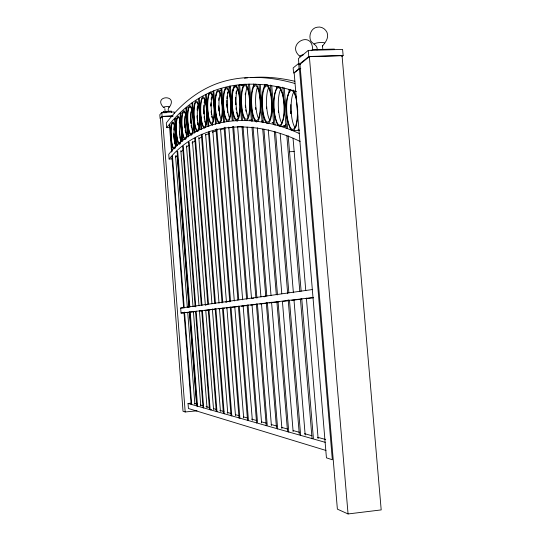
<?xml version="1.0" encoding="UTF-8"?>
<svg xmlns="http://www.w3.org/2000/svg" width="541" height="541" viewBox="0 0 541 541"><rect width="100%" height="100%" fill="white"/><g stroke="black" fill="none" stroke-linecap="round" stroke-linejoin="round"><path stroke-width="0.81" d="M317.026 49.988C318.439 44.423 310.358 43.841 310.088 38.621C309.202 33.758 311.941 27.848 317.209 27.219C321.205 26.259 325.263 28.7 326.98 32.311C329.192 37.667 325.56 42.286 322.436 46.127L322.49 45.789L322.781 49.157M165.012 110.641L164.863 108.667M312.657 49.299C311.961 29.349 285.317 44.558 299.978 56.386A5.072 1.068 -5.4 0 1 303.663 54.749M290.24 89.366C283.964 101.559 285.344 117.296 290.679 129.651L293.689 130.651L298.179 130.455L298.93 129.15M168.731 107.659L168.163 109.525L168.42 110.506M280.61 126.357C286.696 114.536 285.296 99.186 280.123 87.216L277.31 86.594C271.521 98.448 272.82 113.461 277.81 125.424L280.61 126.357L284.938 126.168L286.155 123.957M293.689 130.651L296.292 126.087L297.753 117.079L297.672 109.208M169.489 107.03C178.415 93.803 152.291 95.527 163.571 107.537M169.948 127.548L166.696 127.69C179.626 110.912 196.62 96.873 216.745 89.732C242.53 80.825 270.838 83.497 296.475 91.564M174.243 113.542L174.121 111.953L161.813 112.447L159.805 114.712L160.102 118.641L162.117 116.416L172.789 115.984M162.239 112.907L163.544 111.446L171.443 111.135L171.544 112.454M173.248 116.017L162.368 116.457L160.44 118.574L183.027 411.268L185.191 411.972L197.025 410.808M299.288 133.519C255.731 113.191 200.643 114.273 168.731 154.32L169.117 159.04C201.651 119.148 257.117 120.359 300.106 141.451M177.563 118.621L175.176 118.716L174.615 119.291L176.711 146.205M183.108 113.008L180.66 113.11L180.072 113.711L182.243 141.519M188.992 107.706L186.483 107.801L185.861 108.437L188.106 137.042M175.757 157.025L177.509 155.253M181.005 151.717L182.899 150.114M186.686 146.915L188.579 145.313M341.784 56.474L343.122 55.48L342.602 49.42L308.275 50.401L298.436 58.563L298.936 64.494L300.607 64.44M311.156 50.753L312.441 49.698L334.399 49.075M298.936 64.494L308.789 56.501L343.122 55.48M309.371 56.67L299.964 64.284L337.381 509.135L348.052 513.95L381.195 509.913L342.054 55.696L309.371 56.67L348.052 513.95M299.126 68.66L293.587 73.082L293.154 67.936L298.686 63.425L299.126 68.66L300.769 68.606M191.994 142.959L194.726 141.079M199 138.469L201.962 136.873M219.774 90.732L221.255 90.124M205.675 134.871L209.387 133.397M212.363 132.214L216.948 130.604M228.39 87.933L230.006 87.48M220.187 129.745L224.224 128.677M244.491 78.215L247.737 77.823M234.043 86.344L236.512 85.951M241.448 85.174L243.917 84.781M184.319 312.799L181.046 313.056L180.653 308.059L312.657 289.509M187.233 307.444L188.904 307.214L177.164 155.571M193.901 306.517L195.565 306.287M205.56 304.894L207.223 304.664M225.543 302.115L227.213 301.878M228.877 301.648L230.54 301.418M252.194 298.402L253.864 298.172M263.852 296.779L265.523 296.549M228.302 127.913L233.212 127.236M181.046 313.056L313.327 297.496M185.962 312.671L195.193 311.596M199.392 311.102L201.908 310.811M204.43 310.514L210.307 309.831M211.984 309.635L215.338 309.242M218.699 308.85L224.576 308.16M226.253 307.964L230.452 307.477M232.13 307.281L238.845 306.497M241.367 306.199L247.244 305.516M250.598 305.124L256.475 304.434M259.836 304.042L266.551 303.258M269.066 302.967L279.142 301.79M282.497 301.398L288.373 300.708M291.734 300.316L301.804 299.139M306.003 298.652L313.557 297.766M211.524 409.699L210.179 409.828L202.388 310.554M325.973 450.457L188.43 408.509L188.045 403.464L191.331 403.146M180.653 308.059L183.933 307.802M250.929 77.62C265.631 76.315 280.522 77.951 294.859 81.285M289.523 151.744L294.162 151.514M169.117 159.04L172.383 158.878M166.811 112.643L163.653 112.765L163.544 111.446M239.46 85.18L242.699 85.065M237.303 126.668L242.307 126.58M249.57 119.994L251.998 120.176M272.035 122.638L273.624 122.929M294.818 83.463C269.425 76.139 241.563 74.543 216.434 83.787C196.207 91.429 179.247 105.88 166.303 122.99L166.696 127.69M194.598 403.437L197.046 404.107M200.298 405.006L202.747 405.676M205.999 406.575L209.259 407.474M213.33 408.59L215.771 409.267M219.842 410.382L223.913 411.505M227.173 412.404L231.244 413.52M235.315 414.643L239.386 415.765M243.457 416.881L247.528 418.004M251.599 419.126L256.481 420.472M261.371 421.818L266.253 423.157M271.142 424.502L276.836 426.071M281.726 427.417L287.427 428.986M293.127 430.555L299.64 432.347M304.522 433.693L311.853 435.708M317.553 437.277L325.696 439.522M188.045 403.464L325.202 442.322M284.708 125.627L286.284 126.08M283.525 125.701L284.938 126.168M298.023 129.752L299.545 130.34M293.276 90.029L295.995 96.129L296.684 100.268M308.275 50.401L308.789 56.501M288.975 89.366L289.185 91.889M290.801 111.243L291.011 113.772M293.046 138.178L305.766 290.51M306.395 298.084L318.128 438.629M284.201 87.845L287.562 128.183M288.191 135.744L301.134 291.22M301.763 298.781L313.381 438.284M282.815 87.142L286.243 128.352M286.872 135.926L299.815 291.538M300.444 299.105L312.062 438.731M276.289 86.445L276.498 88.967M278.317 110.864L278.453 112.548M280.197 133.593L293.391 292.728M294.013 300.309L305.178 435.025M271.751 85.755L275.017 125.269M275.572 131.997L288.847 292.573M289.469 300.14L300.661 435.498M270.453 85.025L273.719 124.579M274.273 131.314L287.69 293.743M288.177 299.633L299.301 434.288M264.549 84.355L264.826 87.716M266.415 107.057L266.557 108.741M268.282 129.766L281.787 293.749M282.409 301.323L293.134 431.671M260.221 84.504L263.332 122.381M263.886 129.116L277.499 294.926M278.047 301.662L288.759 432.124M259.071 84.585L262.175 122.415M262.73 129.137L276.316 294.75M276.87 301.479L287.562 431.786M253.722 83.977L253.932 86.506M255.65 107.564L255.792 109.255M257.306 127.784L271.021 295.433M271.568 302.169L281.908 428.54M249.529 84.126L252.552 121.13M253.032 127.02L266.828 296.083M267.376 302.811L277.668 428.979M248.461 84.173L251.484 121.231M251.964 127.128L265.766 296.421M266.246 302.318L276.478 427.816M243.653 84.213L243.788 85.891M245.357 105.231L245.567 107.754M247.136 127.094L260.945 296.955M261.492 303.684L271.406 425.611M239.589 84.355L242.524 120.542M243.004 126.432L256.928 298.118M257.408 304.008L267.234 425.192M238.649 85.207L241.509 120.521M241.989 126.411L255.893 297.935M256.373 303.819L266.253 425.74M234.334 85.951L234.469 87.635M235.633 101.951L235.835 104.481M237.059 119.642L237.195 121.326M237.607 126.378L251.497 298.213M252.038 304.948L261.574 422.873M230.392 86.087L233.178 120.562M233.651 126.445L247.555 298.828M248.028 304.718L257.523 422.44M229.445 86.073L232.231 120.609M232.704 126.506L246.628 299.18M247.102 305.077L256.61 423.001M225.583 87.507L225.719 89.191M226.936 104.359L227.274 108.572M228.769 127.108L242.659 299.822M243.132 305.719L252.343 420.303M221.824 88.487L224.522 122.124M224.928 127.176L238.757 299.586M239.298 306.314L248.475 420.695M220.931 88.44L223.622 122.056M224.096 127.94L237.912 300.241M238.385 306.125L247.555 420.431M218.828 107.47L219.098 110.831M220.579 129.34L234.307 300.952M234.78 306.842L243.666 417.889M213.763 90.78L216.38 123.612M216.785 128.663L230.561 301.242M231.034 307.139L239.906 418.261M212.985 91.537L215.602 124.356M216.001 129.4L229.769 301.898M230.168 306.95L239.034 418.017M210.699 104.318L210.828 106.002M211.233 111.047L211.43 113.576M212.234 123.673L212.37 125.35M212.843 131.24L226.442 302.027M226.909 307.917L235.484 415.61M206.27 94.357L208.812 126.351M209.218 131.402L222.797 302.311M223.264 308.208L231.825 415.975M205.539 95.088L208.015 126.222M208.481 132.119L222.047 302.96M222.452 308.012L231.007 415.738M203.693 109.837L204.031 114.043M204.227 116.565L204.43 119.088M205.627 134.229L219.031 303.278M219.43 308.323L227.761 413.459M199.237 98.191L201.705 129.333M202.104 134.384L215.48 303.555M215.879 308.607L224.204 413.811M198.547 98.895L200.941 129.184M201.34 134.229L214.716 303.359M215.115 308.411L223.426 413.588M197.174 116.362L197.506 120.569M197.708 123.091L197.837 124.768M198.838 137.38L211.971 303.826M212.37 308.864L220.464 411.424M192.684 103.047L195.003 132.484M195.396 137.536L208.515 304.089M208.982 309.979L216.995 411.762M191.96 102.871L194.347 133.154M194.74 138.198L207.785 303.893M208.251 309.783L216.265 411.559M190.689 118.601L191.081 123.646M191.352 127.007L191.216 125.329A14.803 2.921 87.4 0 0 191.5 127.683M192.474 141.302L205.357 305.246M205.756 310.291L213.553 409.496M186.483 107.801L188.728 136.406M189.188 142.297L201.989 305.509M188.498 142.087L201.299 305.307M201.698 310.358L209.482 409.632M184.785 123.923L185.11 128.129M185.313 130.658L185.441 132.342M186.496 145.813L199.027 305.793M199.419 310.845L207 407.671M180.66 113.11L182.838 140.91M183.23 145.969L195.808 306.889M196.133 311.102L203.707 407.995M182.642 146.577L195.145 306.686M195.544 311.744L203.044 407.806M179.348 131.226L179.612 134.594M180.863 150.608L193.022 306.504M193.421 311.562L200.779 405.939M175.176 118.716L177.272 145.624M177.732 151.507L189.837 307.045M190.229 312.089L197.566 406.25M177.103 151.25L189.215 306.835M189.607 311.88L196.938 406.075M174.871 126.094L176.116 142.094M189.357 312.252L196.505 404.073M173.898 134.608L174.297 139.666M174.493 142.195L174.621 143.879M175.541 155.68L187.328 307.376M187.727 312.428L194.868 404.289M170.002 124.626L172.092 151.534M172.417 155.734L184.224 307.91M184.549 312.116L191.724 404.594M169.468 125.174L171.558 152.089M171.882 156.295L183.622 307.694M184.014 312.745L191.129 404.425M162.368 116.457L185.191 411.972M161.813 112.447L162.117 116.416M290.788 104.575L290.889 113.603M198.114 125.154A15.216 3.084 87.5 0 1 197.627 122.104M197.438 120.44A15.216 3.084 87.5 0 1 197.107 115.666M197.113 110.134A15.216 3.084 87.5 0 1 197.384 106.705M199.284 128.203A14.039 2.847 87.5 0 1 197.891 105.461M314.28 44.477A5.288 1.156 -5.6 0 1 319.575 42.55A5.288 1.156 -5.6 0 1 324.438 43.591M164.498 107.7A3.09 0.548 -4.1 0 1 164.079 106.956A3.09 0.548 -4.1 0 1 168.42 106.584A3.09 0.548 -4.1 0 1 168.826 107.334M165.756 111.595A3.09 0.534 -4.1 0 1 169.718 111.635M210.199 92.058A16.115 3.408 87.6 0 1 214.31 114.509A16.115 3.408 87.6 0 1 208.819 118.932A16.115 3.408 87.6 0 1 209.299 92.775M212.045 117.715A16.108 3.449 87.6 0 1 211.761 116.18M211.511 114.496A16.108 3.449 87.6 0 1 211.213 111.859M210.916 105.995A16.108 3.449 87.6 0 1 210.949 102.776M211.159 99.456A16.108 3.449 87.6 0 1 211.436 97.204M213.337 120.914A14.864 3.185 87.6 0 1 211.22 107.97A14.864 3.185 87.6 0 1 212.336 95.081M185.604 132.667A14.411 2.773 87.3 0 1 185.245 130.117M184.981 127.446A14.411 2.773 87.3 0 1 185.036 116.024M186.726 136.19A13.302 2.563 87.3 0 1 185.489 114.868M190.946 122.888A14.803 2.921 87.4 0 1 190.939 111.94M192.86 132.092A13.66 2.698 87.4 0 1 191.5 109.945M173.167 148.484A13.701 2.482 87.2 0 1 171.105 127.155A13.701 2.482 87.2 0 1 175.156 128.122A13.701 2.482 87.2 0 1 174.77 148.863M174.777 143.521A13.694 2.509 87.2 0 1 173.857 133.086M173.891 129.928A13.694 2.509 87.2 0 1 174.236 125.755M175.446 145.387A12.639 2.32 87.2 0 1 174.5 125.904M179.849 144.129A14.052 2.604 87.2 0 1 176.116 125.803A14.052 2.604 87.2 0 1 180.227 120.528A14.052 2.604 87.2 0 1 180.16 143.737M180.234 139.023A14.046 2.637 87.3 0 1 179.849 136.772M179.626 135.088A14.046 2.637 87.3 0 1 179.369 132.477M179.274 122.881A14.046 2.637 87.3 0 1 179.571 120.007M181.046 141.025A12.964 2.435 87.3 0 1 179.835 120.244M237.857 117.066A17.65 4.139 87.8 0 1 237.093 114.401M236.938 113.718A17.65 4.139 87.8 0 1 236.64 112.224M236.255 109.742A17.65 4.139 87.8 0 1 236.045 108.011M235.775 104.684A17.65 4.139 87.8 0 1 235.707 97.292M235.984 93.64A17.65 4.139 87.8 0 1 236.329 91.165M238.534 117.316A16.291 3.821 87.8 0 1 236.011 103.175A16.291 3.821 87.8 0 1 237.431 88.819M255.717 108.978A18.854 4.727 87.9 0 1 255.535 107.294M262.196 120.623A18.854 4.727 87.9 0 1 261.438 121.468M256.792 121.908A18.874 4.666 87.9 0 1 251.47 106.618M251.409 105.847A18.874 4.666 87.9 0 1 254.568 84.437A18.874 4.666 87.9 0 1 260.437 99.95A18.874 4.666 87.9 0 1 257.381 121.637M258.74 118.81A17.4 4.362 87.9 0 1 255.602 102.56A17.4 4.362 87.9 0 1 257.827 86.743M246.006 111.365A18.232 4.416 87.9 0 1 245.756 109.803M245.458 107.368A18.232 4.416 87.9 0 1 245.303 105.752M245.242 94.756A18.232 4.416 87.9 0 1 245.398 93.066M251.633 119.433A18.232 4.416 87.9 0 1 249.381 120.258M249.766 98.989A18.245 4.362 87.9 0 1 244.85 119.791A18.245 4.362 87.9 0 1 242.165 89.069A18.245 4.362 87.9 0 1 249.692 98.158M248.109 117.14A16.825 4.078 87.9 0 1 245.431 102.093A16.825 4.078 87.9 0 1 247.163 87.284M294.899 127.487A19.381 5.417 88 0 1 291.092 109.356A19.381 5.417 88 0 1 293.986 91.733M227.687 112.481A17.102 3.888 87.8 0 1 227.348 110.012M227.098 107.49A17.102 3.888 87.8 0 1 226.868 100.288M226.916 98.78A17.102 3.888 87.8 0 1 227.085 96.115M227.369 93.607A17.102 3.888 87.8 0 1 227.619 92.139M229.526 118.006A15.784 3.591 87.8 0 1 227.206 104.291A15.784 3.591 87.8 0 1 228.512 90.577M273.536 122.212A19.523 5.065 88 0 1 272.718 123.078M269.506 119.73A18.015 4.673 88 0 1 266.517 103.615A18.015 4.673 88 0 1 268.573 87.777M220.065 123.078A16.602 3.618 87.7 0 1 215.169 101.593A16.602 3.618 87.7 0 1 220.965 95.236A16.602 3.618 87.7 0 1 220.41 122.692M219.605 115.267A16.588 3.659 87.7 0 1 219.254 112.934M219.064 111.297A16.588 3.659 87.7 0 1 218.706 105.806M218.767 100.356A16.588 3.659 87.7 0 1 218.956 97.793M221.222 119.886A15.31 3.374 87.7 0 1 219.01 106.563A15.31 3.374 87.7 0 1 220.214 93.282M205.039 122.374A15.648 3.26 87.6 0 1 204.762 120.968M204.39 118.56A15.648 3.26 87.6 0 1 204.187 116.849M203.923 113.576A15.648 3.26 87.6 0 1 203.923 105.333M204.16 102.716A15.648 3.26 87.6 0 1 204.498 100.525M206.128 124.815A14.438 3.009 87.6 0 1 204.106 112.21A14.438 3.009 87.6 0 1 205.14 99.713M281.888 123.348A18.671 5.025 88 0 1 278.317 105.901A18.671 5.025 88 0 1 280.962 88.886M299.464 68.748L294.182 72.961L326.433 457.842L332.336 459.755L299.464 68.748M194.456 104.494A15.222 3.05 87.5 0 0 196.444 130.462A15.222 3.05 87.5 0 0 199.798 113.644A15.222 3.05 87.5 0 0 194.456 104.494M194.638 105.414A14.046 2.813 87.5 0 0 196.478 129.373A14.046 2.813 87.5 0 0 199.568 113.833A14.046 2.813 87.5 0 0 194.638 105.414M208.441 96.785A14.871 3.145 87.6 0 0 210.402 122.124A14.871 3.145 87.6 0 0 213.918 105.563A14.871 3.145 87.6 0 0 208.441 96.785M182.222 113.968A14.424 2.739 87.3 0 0 184.102 138.591A14.424 2.739 87.3 0 0 187.064 122.787A14.424 2.739 87.3 0 0 182.222 113.968M182.391 114.834A13.309 2.529 87.3 0 0 184.129 137.563A13.309 2.529 87.3 0 0 186.861 122.963A13.309 2.529 87.3 0 0 182.391 114.834M188.153 109.018A14.81 2.888 87.4 0 0 190.08 134.296A14.81 2.888 87.4 0 0 193.232 117.992A14.81 2.888 87.4 0 0 188.153 109.018M188.322 109.911A13.667 2.664 87.4 0 0 190.114 133.235A13.667 2.664 87.4 0 0 193.015 118.175A13.667 2.664 87.4 0 0 188.322 109.911M171.544 125.891A12.646 2.286 87.2 0 0 173.188 147.504A12.646 2.286 87.2 0 0 175.622 133.769A12.646 2.286 87.2 0 0 171.544 125.891M176.806 120.217A12.97 2.407 87.2 0 0 178.496 142.371A12.97 2.407 87.2 0 0 181.073 128.217A12.97 2.407 87.2 0 0 176.806 120.217M232.9 89.617A17.664 4.091 87.8 0 0 235.24 119.71A17.664 4.091 87.8 0 0 239.94 99.984A17.664 4.091 87.8 0 0 232.9 89.617M233.13 90.672A16.304 3.773 87.8 0 0 235.301 118.438A16.304 3.773 87.8 0 0 239.629 100.213A16.304 3.773 87.8 0 0 233.13 90.672M252.688 89.779A17.413 4.308 87.9 0 0 255.021 119.446A17.413 4.308 87.9 0 0 260.059 99.997A17.413 4.308 87.9 0 0 252.688 89.779M242.537 89.617A16.839 4.024 87.9 0 0 244.789 118.303A16.839 4.024 87.9 0 0 249.455 99.476A16.839 4.024 87.9 0 0 242.537 89.617M288.143 95.054A19.395 5.356 88 0 0 290.774 128.143A19.395 5.356 88 0 0 297.225 106.651A19.395 5.356 88 0 0 288.143 95.054M224.143 91.355A17.116 3.841 87.7 0 0 226.402 120.521A17.116 3.841 87.7 0 0 230.777 101.424A17.116 3.841 87.7 0 0 224.143 91.355M224.359 92.383A15.797 3.544 87.7 0 0 226.456 119.291A15.797 3.544 87.7 0 0 230.486 101.647A15.797 3.544 87.7 0 0 224.359 92.383M263.305 89.082A19.537 5.004 88 0 0 265.929 122.381A19.537 5.004 88 0 0 271.846 100.619A19.537 5.004 88 0 0 263.305 89.082M263.582 90.252A18.029 4.619 88 0 0 266.003 120.981A18.029 4.619 88 0 0 271.46 100.869A18.029 4.619 88 0 0 263.582 90.252M216.197 95.033A15.324 3.334 87.7 0 0 218.219 121.137A15.324 3.334 87.7 0 0 221.979 104.055A15.324 3.334 87.7 0 0 216.197 95.033M201.171 100.43A15.655 3.219 87.5 0 0 203.22 127.128A15.655 3.219 87.5 0 0 206.79 109.776A15.655 3.219 87.5 0 0 201.171 100.43M201.36 101.37A14.451 2.969 87.5 0 0 203.254 126.006A14.451 2.969 87.5 0 0 206.547 109.972A14.451 2.969 87.5 0 0 201.36 101.37M275.376 92.112A18.685 4.964 88 0 0 277.898 123.97A18.685 4.964 88 0 0 283.822 103.182A18.685 4.964 88 0 0 275.376 92.112"/></g></svg>
